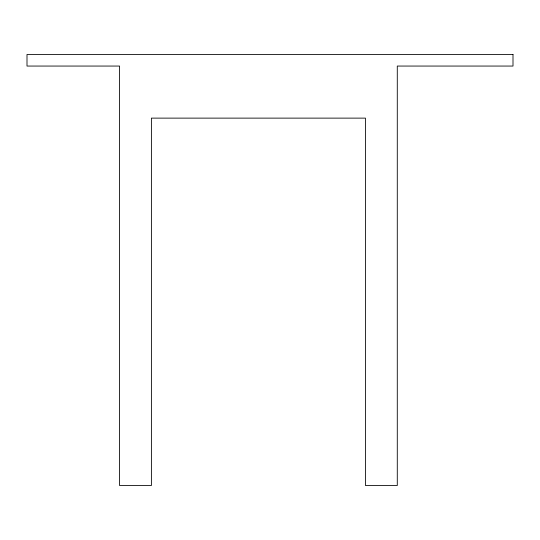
<?xml version="1.0" encoding="UTF-8"?>
<svg xmlns="http://www.w3.org/2000/svg" width="540" height="540" viewBox="0 0 540 540"><rect width="100%" height="100%" fill="white"/><g stroke="black" fill="none" stroke-linecap="round" stroke-linejoin="round"><path stroke-width="0.81" d="M513 54.479L27 54.479L27 66.056L119.57 66.056L119.57 485.521L151.396 485.521L151.396 118.125L365.465 118.125L365.465 485.521L397.285 485.521L397.285 66.056L513 66.056L513 54.479"/></g></svg>
